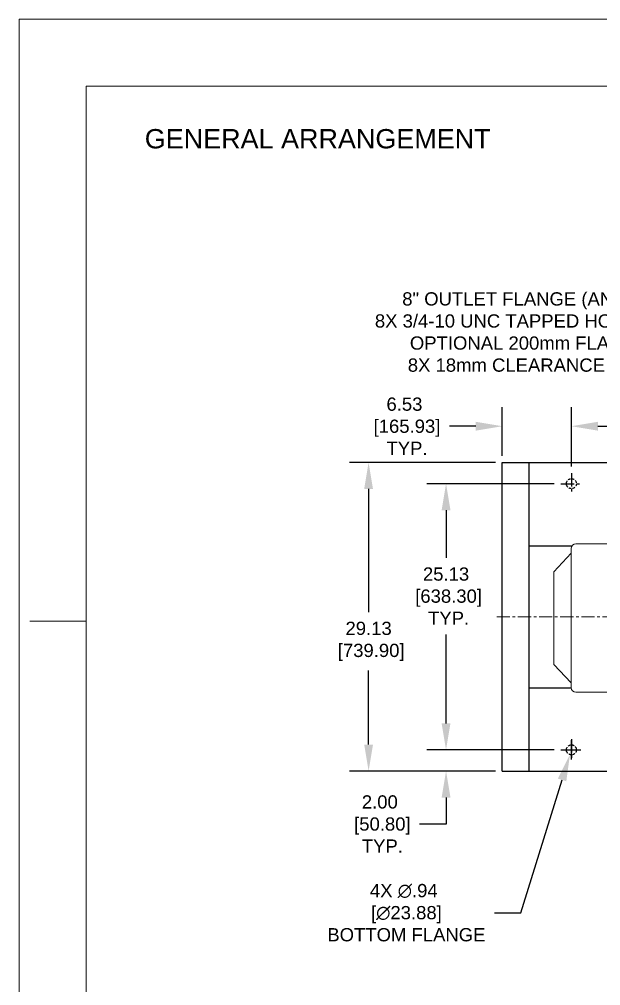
# Model space of a CAD drawing. Header units: inches. Extents: x 3 to 301, y 0 to 227.
# Drawn here: x 3.1 to 58, y 136.1 to 227.3 of the extents above; entities that cross this region are included whole.
import ezdxf
from ezdxf.enums import TextEntityAlignment as Align

# ---------------------------------------------------------------- set-up
doc = ezdxf.new("R2010")
doc.units = ezdxf.units.IN
doc.header["$MEASUREMENT"] = 0
for name, pattern in [('CENTER', [2, 1.25, -0.25, 0.25, -0.25]), ('HIDDEN', [0.375, 0.25, -0.125]), ('点画线', [16, 10, -2, 2, -2])]:
    doc.linetypes.add(name, pattern=pattern)
for name, color, linetype in [('OBJ', 7, 'Continuous'), ('Title Block', 7, 'Continuous'), ('TXT', 7, 'Continuous')]:
    doc.layers.add(name, color=color, linetype=linetype)
doc.layers.add('中心线层', color=1, linetype='点画线', lineweight=18)
doc.styles.add('ACANSTS', font='romans.shx', dxfattribs={"height": 1})
doc.styles.add('Roman', font='romans')
doc.styles.get("Standard").update_dxf_attribs({"font": 'arial.ttf'})
doc.dimstyles.new('STANDARD 2 PLCS', dxfattribs={"dimtxt": 0.125, "dimasz": 0.18, "dimexe": 0.18, "dimexo": 0.0625, "dimgap": 0.09, "dimtad": 0, "dimtih": 1, "dimtoh": 1, "dimzin": 4, "dimdsep": 46, "dimtxsty": 'Standard', "dimcen": 0.09, "dimaunit": 1, "dimadec": 0, "dimazin": 1, "dimtfac": 1, "dimtofl": 0, "dimtmove": 1, "dimatfit": 3, "dimfxl": 1, "dimtolj": 1, "dimtzin": 4, "dimarcsym": 0})

# ---------------------------------------------------------------- blocks, each defined once
blk = doc.blocks.new('*D166')
at = {"color": 0, "lineweight": -2, "transparency": 16777216}
for p, q in [((48.743, 186.096), (48.743, 190.698)), ((55.276, 185.096), (55.276, 190.698)), ((46.243, 188.898), (43.743, 188.898)), ((57.776, 188.898), (60.276, 188.898))]:
    blk.add_line(p, q, dxfattribs=at)
at = {"color": 0, "transparency": 16777216}
for points in [[(46.243, 189.314), (46.243, 188.481), (48.743, 188.898)], [(57.776, 189.314), (57.776, 188.481), (55.276, 188.898)]]:
    blk.add_solid(points, dxfattribs=at)
at = {"layer": 'Defpoints', "color": 0, "transparency": 16777216}
for p in [(55.276, 188.898), (48.743, 185.471), (55.276, 184.471)]:
    blk.add_point(p, dxfattribs=at)
at = {"color": 0, "transparency": 16777216, "insert": (39.501, 188.898), "char_height": 1.25, "attachment_point": 5}
blk.add_mtext('\\A1;6.53\\P [165.93] \\P TYP.', dxfattribs=at)
blk = doc.blocks.new('*D167')
at = {"color": 0, "lineweight": -2, "transparency": 16777216}
for p, q in [((53.651, 183.471), (41.631, 183.471)), ((43.431, 180.971), (43.431, 176.47)), ((43.431, 160.841), (43.431, 169.243)), ((53.651, 158.341), (41.631, 158.341))]:
    blk.add_line(p, q, dxfattribs=at)
at = {"color": 0, "transparency": 16777216}
for points in [[(43.014, 180.971), (43.848, 180.971), (43.431, 183.471)], [(43.014, 160.841), (43.848, 160.841), (43.431, 158.341)]]:
    blk.add_solid(points, dxfattribs=at)
at = {"layer": 'Defpoints', "color": 0, "transparency": 16777216}
for p in [(54.276, 183.471), (43.431, 158.341), (54.276, 158.341)]:
    blk.add_point(p, dxfattribs=at)
at = {"color": 0, "transparency": 16777216, "insert": (43.431, 172.856), "char_height": 1.25, "attachment_point": 5}
blk.add_mtext('\\A1;25.13\\P [638.30] \\P TYP.', dxfattribs=at)
blk = doc.blocks.new('*D168')
at = {"color": 0, "lineweight": -2, "transparency": 16777216}
for p, q in [((43.431, 160.841), (43.431, 163.341)), ((53.651, 158.341), (41.631, 158.341)), ((48.118, 156.341), (41.631, 156.341)), ((43.431, 153.841), (43.431, 151.341)), ((43.431, 151.341), (40.931, 151.341))]:
    blk.add_line(p, q, dxfattribs=at)
at = {"color": 0, "transparency": 16777216}
for points in [[(43.014, 160.841), (43.848, 160.841), (43.431, 158.341)], [(43.014, 153.841), (43.848, 153.841), (43.431, 156.341)]]:
    blk.add_solid(points, dxfattribs=at)
at = {"layer": 'Defpoints', "color": 0, "transparency": 16777216}
for p in [(54.276, 158.341), (43.431, 156.341), (48.743, 156.341)]:
    blk.add_point(p, dxfattribs=at)
at = {"color": 0, "transparency": 16777216, "insert": (37.175, 151.341), "char_height": 1.25, "attachment_point": 5}
blk.add_mtext('\\A1;2.00\\P [50.80] \\P TYP.', dxfattribs=at)
blk = doc.blocks.new('*D177')
at = {"color": 0, "lineweight": -2, "transparency": 16777216}
for p, q in [((48.118, 185.471), (34.316, 185.471)), ((36.116, 182.971), (36.116, 171.33)), ((36.116, 158.841), (36.116, 165.839)), ((48.118, 156.341), (34.316, 156.341))]:
    blk.add_line(p, q, dxfattribs=at)
at = {"color": 0, "transparency": 16777216}
for points in [[(35.699, 182.971), (36.532, 182.971), (36.116, 185.471)], [(35.699, 158.841), (36.532, 158.841), (36.116, 156.341)]]:
    blk.add_solid(points, dxfattribs=at)
at = {"layer": 'Defpoints', "color": 0, "transparency": 16777216}
for p in [(48.743, 185.471), (36.116, 156.341), (48.743, 156.341)]:
    blk.add_point(p, dxfattribs=at)
at = {"color": 0, "transparency": 16777216, "insert": (36.116, 168.585), "char_height": 1.25, "attachment_point": 5}
blk.add_mtext('\\A1;29.13\\P [739.90]', dxfattribs=at)
blk = doc.blocks.new('*D178')
at = {"color": 0, "lineweight": -2, "transparency": 16777216}
for p, q in [((55.276, 157.441), (55.276, 159.241)), ((54.376, 158.341), (56.176, 158.341)), ((50.509, 142.963), (54.396, 155.504)), ((48.009, 142.963), (50.509, 142.963))]:
    blk.add_line(p, q, dxfattribs=at)
at = {"color": 0, "transparency": 16777216}
blk.add_solid([(53.998, 155.627), (54.794, 155.38), (55.137, 157.892)], dxfattribs=at)
at = {"layer": 'Defpoints', "color": 0, "transparency": 16777216}
for p in [(55.415, 158.79), (55.137, 157.892)]:
    blk.add_point(p, dxfattribs=at)
at = {"color": 0, "transparency": 16777216, "insert": (39.443, 142.963), "char_height": 1.25, "attachment_point": 5}
blk.add_mtext('\\A1;4X ∅.94\\P [∅23.88] \\P BOTTOM FLANGE', dxfattribs=at)
blk = doc.blocks.new('LONE STAR BLOWER TITLE BLOCK (SIZE A)')
at = {"layer": 'Title Block', "lineweight": 15}
for p, q in [((23.625, 18), (0, 18)), ((0, 18), (0, 0)), ((23.125, 17.5), (0.5, 17.5)), ((23.125, 17.5), (0.5, 17.5)), ((0.5, 17.5), (0.5, 0.5)), ((0.5, 17.2912), (0.5, 17.5)), ((0.5, 17.5), (1.0894, 17.5)), ((0.5, 17.2912), (0.5, 14.2179)), ((0.0781, 13.5), (0.5, 13.5))]:
    blk.add_line(p, q, dxfattribs=at)
at = {"layer": 'Title Block', "lineweight": 15, "style": 'ACANSTS'}
for tag, p, height in [('DRAWN_BY', (14.3692, 2.2855), 0.135), ('DRAWN_DATE', (15.5145, 2.2938), 0.135), ('DRAWING_SUBTITLE', (17.5134, 1.9768), 0.2025), ('CHECKED_BY', (14.3914, 1.9397), 0.135), ('CHECK_DATE', (15.4958, 1.9404), 0.135), ('ENGINEER', (14.3854, 1.6081), 0.135), ('ENG_DATE', (15.4868, 1.6029), 0.135), ('DRAWING_SUBTITLE', (17.5109, 1.5494), 0.2025), ('MANUFACTURING', (14.3811, 1.2706), 0.135), ('MFG_DATE', (15.4879, 1.2695), 0.135), ('CONTROL', (14.3811, 0.9331), 0.135), ('CONTROL_DATE', (15.4879, 0.932), 0.135), ('CAGE_CODE', (17.7275, 0.9163), 0.135), ('MODEL_FILE_NAME', (8.2952, 0.6111), 0.135), ('APPROVED_BY', (14.3698, 0.5685), 0.135), ('APPROVAL_DATE', (15.4796, 0.5615), 0.135)]:
    blk.add_attdef(tag, p, '', height=height, dxfattribs=at)
at = {"layer": 'Title Block', "lineweight": 15, "style": 'Roman', "flags": 8}
for tag, height, p in [('DWG_NUMBER', 0.2812, (18.9096, 1.1474)), ('SCALE', 0.135, (17.9035, 0.7041)), ('SHEETNUMBER', 0.135, (21.2556, 0.7041)), ('TOTA_SHEETS', 0.135, (21.8939, 0.7016))]:
    blk.add_attdef(tag, text='', height=height, dxfattribs=at).set_placement(p, align=Align.TOP_LEFT)
at = {"layer": 'Title Block', "lineweight": 15, "style": 'ACANSTS'}
blk.add_attdef('REVISION', text='', height=0.135, dxfattribs=at).set_placement((22.8495, 0.8933), align=Align.CENTER)

msp = doc.modelspace()

# ---------------------------------------------------------------- linework, layer by layer
at = {"color": 5, "linetype": 'CENTER'}
for p, q in [((55.276, 184.471), (55.276, 182.471)), ((54.276, 183.471), (56.276, 183.471)), ((55.276, 159.341), (55.276, 157.341)), ((54.276, 158.341), (56.276, 158.341))]:
    msp.add_line(p, q, dxfattribs=at)
at = {"layer": 'OBJ'}
for p, q in [((48.743, 185.471), (97.589, 185.471)), ((48.743, 156.341), (48.743, 185.471)), ((51.276, 156.341), (51.276, 185.471)), ((51.276, 177.601), (55.264, 177.601)), ((51.276, 164.211), (55.264, 164.211)), ((48.743, 156.341), (97.589, 156.341))]:
    msp.add_line(p, q, dxfattribs=at)
at = {"layer": 'OBJ', "lineweight": 5}
for p, q in [((55.264, 177.347), (55.264, 164.222)), ((59.798, 177.784), (55.702, 177.784)), ((53.626, 175.159), (55.264, 176.909)), ((53.626, 175.159), (53.626, 166.409)), ((53.626, 166.409), (55.264, 164.659)), ((59.798, 163.784), (55.702, 163.784))]:
    msp.add_line(p, q, dxfattribs=at)
at = {"layer": 'OBJ', "color": 3, "linetype": 'HIDDEN'}
for centre in [(55.276, 183.471), (55.276, 158.341)]:
    msp.add_circle(centre, 0.47, dxfattribs=at)
at = {"layer": 'OBJ', "lineweight": 5}
for centre, start, end in [((55.702, 177.347), 90, 180), ((55.702, 164.222), 180, 270)]:
    msp.add_arc(centre, 0.438, start, end, dxfattribs=at)
at = {"layer": '中心线层', "color": 5, "linetype": 'CENTER'}
msp.add_line((48.219, 170.906), (124.577, 170.906), dxfattribs=at)

# ---------------------------------------------------------------- block references
at = {"xscale": 12.62788581092365, "yscale": 12.62788581092365, "zscale": 12.62788581092365}
msp.add_blockref('LONE STAR BLOWER TITLE BLOCK (SIZE A)', (3.118, 0.011), dxfattribs=at)

# ---------------------------------------------------------------- texts
at = {"insert": (82.61, 197.605), "char_height": 1.25, "attachment_point": 6}
msp.add_mtext('8" OUTLET FLANGE (ANSI 150#), %%C13.50 (342.9) O.D.\\P8X 3/4-10 UNC TAPPED HOLES ON %%C11.75 (298.45) B.C.\\POPTIONAL 200mm FLANGE (DIN), %%C13.39 (340) O.D.\\P8X 18mm CLEARANCE HOLES ON %%C11.61 (295) B.C.', dxfattribs=at)
at = {"layer": 'TXT', "lineweight": 5}
msp.add_text('GENERAL ARRANGEMENT', height=1.8225, dxfattribs=at).set_placement((31.307, 215.129), align=Align.CENTER)

# ---------------------------------------------------------------- dimensions: what is measured, and where the dimension line sits
dim = msp.add_linear_dim(base=(55.276, 188.898), p1=(48.743, 185.471), p2=(55.276, 184.471), text='<> \\P TYP.', dimstyle='STANDARD 2 PLCS', override={"dimscale": 10, "dimasz": 0.25, "dimpost": '\\X', "dimtmove": 0})
dim.commit()
dim.dimension.update_dxf_attribs({"geometry": '*D166', "text_midpoint": (39.501, 188.898), "dimtype": 160})
dim = msp.add_linear_dim(base=(36.116, 156.341), p1=(48.743, 185.471), p2=(48.743, 156.341), angle=90, dimstyle='STANDARD 2 PLCS', override={"dimscale": 10, "dimasz": 0.25, "dimpost": '\\X', "dimtmove": 0})
dim.commit()
dim.dimension.update_dxf_attribs({"geometry": '*D177', "text_midpoint": (36.116, 168.585), "dimtype": 160})
for base, p1, p2, picture, middle in [((43.431, 158.341), (54.276, 183.471), (54.276, 158.341), '*D167', (43.431, 172.856)), ((43.431, 156.341), (54.276, 158.341), (48.743, 156.341), '*D168', (37.175, 151.341))]:
    dim = msp.add_linear_dim(base=base, p1=p1, p2=p2, angle=90, text='<> \\P TYP.', dimstyle='STANDARD 2 PLCS', override={"dimscale": 10, "dimasz": 0.25, "dimpost": '\\X', "dimtmove": 0})
    dim.commit()
    dim.dimension.update_dxf_attribs({"geometry": picture, "text_midpoint": middle, "dimtype": 160})
dim = msp.add_diameter_dim_2p(p1=(55.415, 158.79), p2=(55.137, 157.892), text='4X <> \\P BOTTOM FLANGE', dimstyle='STANDARD 2 PLCS', override={"dimscale": 10, "dimasz": 0.25, "dimpost": '\\X', "dimtmove": 0})
dim.commit()
dim.dimension.update_dxf_attribs({"geometry": '*D178', "text_midpoint": (39.443, 142.963), "dimtype": 163})

# ---------------------------------------------------------------- leaders
at = {"annotation_type": 0, "has_hookline": 1, "hookline_direction": 1, "text_width": 45.684}
msp.add_leader([(92.115, 177.521), (86.91, 197.605), (84.41, 197.605)], dimstyle='STANDARD 2 PLCS', override={"dimscale": 20, "dimasz": 0.125, "dimpost": '\\X', "dimtmove": 0}, dxfattribs=at)

doc.saveas('drawing.dxf')
